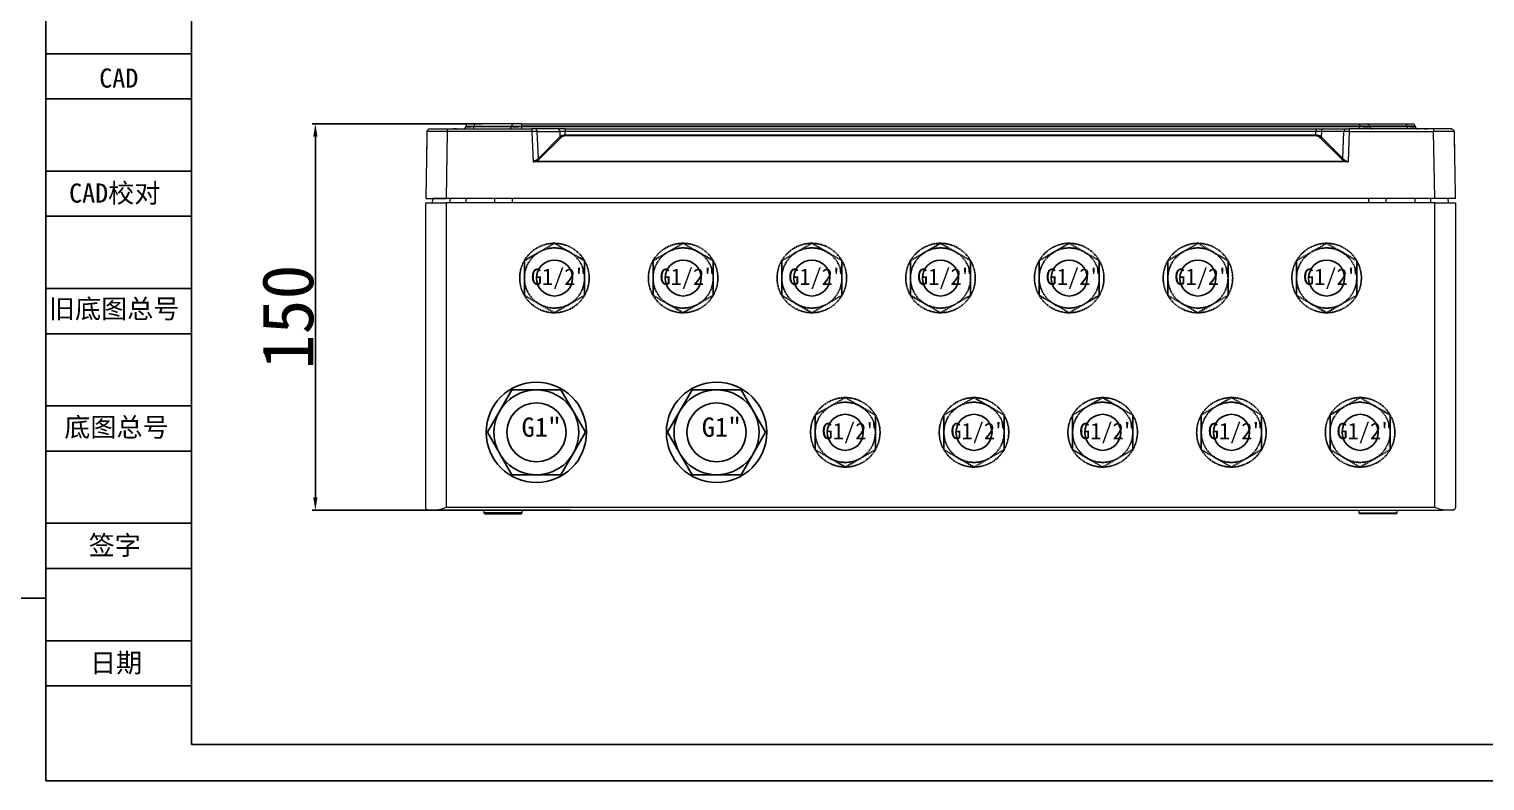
# Model space of a CAD drawing. Header units: millimetres. Extents: x 3916 to 6020, y 1867 to 2649.
# Drawn here: x 4911 to 5477, y 1867 to 2160 of the extents above; entities that cross this region are included whole.
import ezdxf

# ---------------------------------------------------------------- set-up
doc = ezdxf.new("R2010")
doc.units = ezdxf.units.MM
doc.linetypes.add('DASHED2', pattern=[0.375, 0.25, -0.125])
for name, color, linetype, lineweight in [('15', 7, 'Continuous', 18), ('16', 7, 'Continuous', 18), ('图层1', 6, 'Continuous', 5)]:
    doc.layers.add(name, color=color, linetype=linetype, lineweight=lineweight)
doc.styles.add('宋体', font='')
doc.styles.get('宋体').set_extended_font_data('SimSun')
doc.dimstyles.new('尺寸标注', dxfattribs={"dimtxt": 20, "dimasz": 5, "dimexe": 1.25, "dimexo": 1, "dimtad": 1, "dimdec": 0, "dimdsep": 46, "dimtxsty": '宋体', "dimcen": 2.5, "dimclrd": 1, "dimclre": 1, "dimclrt": 1, "dimadec": 0, "dimazin": 0, "dimtfac": 1, "dimtdec": 0, "dimtmove": 0, "dimatfit": 3, "dimfxl": 0, "dimarcsym": 0})

# ---------------------------------------------------------------- blocks, each defined once
blk = doc.blocks.new('A$C765A0FFE')
at = {"color": 0, "lineweight": -3}
for p, q in [((0, 0), (0, 987.23)), ((1391.52, 987.23), (1391.52, 0)), ((71.55, 17.89), (71.55, 969.34)), ((0, 356.97), (71.55, 356.97)), ((0, 334.81), (0, 356.97)), ((71.55, 356.97), (71.55, 334.81)), ((71.55, 334.81), (0, 334.81)), ((0, 299.34), (71.55, 299.34)), ((0, 277.18), (0, 299.34)), ((71.55, 299.34), (71.55, 277.18)), ((71.55, 277.18), (0, 277.18)), ((0, 241.71), (71.55, 241.71)), ((0, 219.55), (0, 241.71)), ((71.55, 241.71), (71.55, 219.55)), ((71.55, 219.55), (0, 219.55)), ((0, 184.08), (71.55, 184.08)), ((0, 161.92), (0, 184.08)), ((71.55, 184.08), (71.55, 161.92)), ((71.55, 161.92), (0, 161.92)), ((0, 126.45), (71.55, 126.45)), ((0, 104.29), (0, 126.45)), ((71.55, 126.45), (71.55, 104.29)), ((71.55, 104.29), (0, 104.29)), ((0, 68.82), (71.55, 68.82)), ((0, 46.66), (0, 68.82)), ((71.55, 68.82), (71.55, 46.66)), ((71.55, 46.66), (0, 46.66)), ((1373.63, 17.89), (71.55, 17.89)), ((1391.52, 0), (0, 0))]:
    blk.add_line(p, q, dxfattribs=at)
at = {"layer": '图层1', "color": 0, "linetype": 'ByBlock', "lineweight": -3, "style": '宋体'}
for s, p in [('CAD', (26.28, 340.35)), ('CAD校对', (11.49, 283.9)), ('旧底图总号', (1.58, 227.09)), ('底图总号', (9.1, 168.97)), ('签字', (21.06, 111)), ('日期', (21.69, 53.27))]:
    blk.add_text(s, height=9.385, dxfattribs=at).set_placement(p)
blk = doc.blocks.new('A$C4B561680')
blk.add_blockref('A$C765A0FFE', (0, 0))
blk = doc.blocks.new('*D57')
at = {"color": 1, "linetype": 'Continuous', "lineweight": -2, "transparency": 16777216}
for p, q in [((5087.18, 2122.8), (5021.13, 2122.8)), ((5121.61, 1972.6), (5021.13, 1972.6))]:
    blk.add_line(p, q, dxfattribs=at)
at = {"color": 1, "lineweight": -2, "transparency": 16777216}
blk.add_line((5022.38, 2117.8), (5022.38, 1977.6), dxfattribs=at)
at = {"color": 1, "transparency": 16777216}
for points in [[(5021.54, 2117.8), (5023.21, 2117.8), (5022.38, 2122.8)], [(5021.54, 1977.6), (5023.21, 1977.6), (5022.38, 1972.6)]]:
    blk.add_solid(points, dxfattribs=at)
at = {"layer": 'Defpoints', "color": 0, "transparency": 16777216}
for p in [(5088.18, 2122.8), (5022.38, 1972.6), (5122.61, 1972.6)]:
    blk.add_point(p, dxfattribs=at)
at = {"color": 1, "transparency": 16777216, "insert": (5011.75, 2047.7), "char_height": 20, "attachment_point": 5, "rotation": 90, "style": '宋体'}
blk.add_mtext('150', dxfattribs=at)
blk = doc.blocks.new('4150')
at = {"layer": '15'}
for p, q in [((1710.81, -5016.66), (1710.87, -5014.96)), ((1717.62, -5014.96), (1710.87, -5014.96)), ((1723.78, -5014.96), (1717.62, -5014.96)), ((1717.62, -5016.66), (1717.62, -5014.96)), ((1723.78, -5016.66), (1723.78, -5014.96)), ((1735.03, -5014.96), (1723.78, -5014.96)), ((1734.97, -5016.66), (1735.03, -5014.96)), ((1741.78, -5014.96), (1735.03, -5014.96)), ((1741.78, -5016.66), (1741.78, -5014.96)), ((2074.45, -5014.96), (1741.78, -5014.96)), ((2074.45, -5016.66), (2074.45, -5014.96)), ((2081.2, -5014.96), (2074.45, -5014.96)), ((2081.26, -5016.66), (2081.2, -5014.96)), ((2092.45, -5014.96), (2081.2, -5014.96)), ((2098.62, -5014.96), (2092.45, -5014.96)), ((2092.45, -5016.66), (2092.45, -5014.96)), ((2105.37, -5014.96), (2098.62, -5014.96)), ((2098.62, -5016.66), (2098.62, -5014.96)), ((2105.43, -5016.66), (2105.37, -5014.96)), ((1708.12, -5016.66), (1716.12, -5016.66)), ((1708.12, -5135.16), (1708.12, -5016.66)), ((2100.12, -5016.66), (1716.12, -5016.66)), ((1716.12, -5016.66), (1716.12, -5135.16)), ((2100.12, -5135.16), (2100.12, -5016.66)), ((2100.12, -5016.66), (2108.12, -5016.66)), ((2108.12, -5016.66), (2108.12, -5135.16)), ((2100.12, -5135.16), (1716.12, -5135.16)), ((1709.12, -5136.16), (1709.3, -5136.16)), ((1711.92, -5136.16), (1709.3, -5136.16)), ((1711.92, -5136.16), (1713.14, -5136.16)), ((1713.14, -5136.16), (1713.14, -5136.07)), ((1713.14, -5136.16), (2103.1, -5136.16)), ((1730.62, -5136.16), (1730.67, -5137.19)), ((1745.56, -5137.19), (1730.67, -5137.19)), ((1731.17, -5137.66), (1745.06, -5137.66)), ((1745.56, -5137.19), (1745.62, -5136.16)), ((2070.62, -5136.16), (2070.67, -5137.19)), ((2070.67, -5137.19), (2085.56, -5137.19)), ((2085.06, -5137.66), (2071.17, -5137.66)), ((2085.56, -5137.19), (2085.62, -5136.16)), ((2103.1, -5136.16), (2103.1, -5136.07)), ((2104.31, -5136.16), (2103.1, -5136.16)), ((2106.93, -5136.16), (2104.31, -5136.16)), ((2107.12, -5136.16), (2106.93, -5136.16))]:
    blk.add_line(p, q, dxfattribs=at)
for centre, radius, start, end in [((1709.12, -5135.16), 1, 244.8963, 270), ((1731.17, -5137.16), 0.5, 183, 270), ((1745.06, -5137.16), 0.5, 270, 357), ((2071.17, -5137.16), 0.5, 183, 270), ((2085.06, -5137.16), 0.5, 270, 357), ((2107.12, -5135.16), 1, 270, 295.1037)]:
    blk.add_arc(centre, radius, start, end, dxfattribs=at)
for points, knots in [([(1708.69, -5136.07), (1708.59, -5136.02), (1708.51, -5135.96), (1708.37, -5135.83), (1708.31, -5135.76), (1708.21, -5135.6), (1708.18, -5135.51), (1708.14, -5135.38), (1708.13, -5135.34), (1708.12, -5135.25), (1708.12, -5135.21), (1708.12, -5135.16)], [0, 0, 0, 0, 13626.036318, 13626.036318, 27252.072635, 27252.072635, 40878.108953, 40878.108953, 47691.127112, 47691.127112, 54504.14527, 54504.14527, 54504.14527, 54504.14527]), ([(2108.12, -5135.16), (2108.12, -5135.19), (2108.12, -5135.21), (2108.11, -5135.25), (2108.11, -5135.32), (2108.09, -5135.38), (2108.06, -5135.51), (2108.02, -5135.6), (2107.93, -5135.76), (2107.87, -5135.83), (2107.72, -5135.97), (2107.64, -5136.02), (2107.54, -5136.07)], [0, 0, 0, 0, 3982.25987, 3982.25987, 7964.51974, 15929.039479, 15929.039479, 31858.078958, 31858.078958, 47787.118437, 47787.118437, 63716.157916, 63716.157916, 63716.157916, 63716.157916])]:
    blk.add_open_spline(points, degree=3, knots=knots, dxfattribs=at)
for points in [[(1716.12, -5135.16), (1715.11, -5135.52), (1714.1, -5135.89), (1713.14, -5136.07)], [(2103.1, -5136.07), (2102.12, -5135.89), (2101.12, -5135.52), (2100.12, -5135.16)], [(1709.3, -5136.16), (1709.06, -5136.16), (1708.86, -5136.15), (1708.69, -5136.07)], [(1713.14, -5136.07), (1712.72, -5136.15), (1712.31, -5136.16), (1711.92, -5136.16)], [(2104.31, -5136.16), (2103.92, -5136.16), (2103.51, -5136.15), (2103.1, -5136.07)], [(2107.54, -5136.07), (2107.37, -5136.15), (2107.17, -5136.16), (2106.93, -5136.16)]]:
    blk.add_open_spline(points, degree=3, dxfattribs=at)
at = {"layer": '16'}
for p, q in [((1709.6, -4987.96), (1716.62, -4987.96)), ((1716.62, -4987.96), (1749.3, -4987.96)), ((1716.62, -4988.95), (1716.62, -4987.96)), ((1720.11, -4987.96), (1718.94, -4987.96)), ((1726.92, -4987.05), (1741.42, -4987.05)), ((1726.94, -4986.88), (1741.43, -4986.88)), ((1742.41, -4985.96), (1727.12, -4985.96)), ((1745.31, -4987.05), (1745.31, -4987.96)), ((1745.31, -4987.05), (2070.92, -4987.05)), ((1745.32, -4985.96), (1745.32, -4986.88)), ((1745.32, -4985.96), (2070.91, -4985.96)), ((2070.91, -4986.88), (1745.32, -4986.88)), ((1749.3, -4987.96), (1749.3, -4988.95)), ((1750.71, -4987.96), (1749.3, -4987.96)), ((1759.46, -4987.96), (1750.71, -4987.96)), ((1762.29, -4987.96), (1759.46, -4987.96)), ((1762.29, -4987.96), (1762.29, -4988.93)), ((1762.29, -4987.96), (2053.94, -4987.96)), ((2053.94, -4987.96), (2053.94, -4988.93)), ((2053.94, -4987.96), (2056.77, -4987.96)), ((2056.77, -4987.96), (2065.52, -4987.96)), ((2065.52, -4987.96), (2066.93, -4987.96)), ((2066.93, -4987.96), (2066.93, -4988.95)), ((2099.61, -4987.96), (2066.93, -4987.96)), ((2070.91, -4985.96), (2070.91, -4986.88)), ((2070.92, -4987.96), (2070.92, -4987.05)), ((2073.82, -4985.96), (2089.12, -4985.96)), ((2089.29, -4986.88), (2074.8, -4986.88)), ((2074.81, -4987.05), (2089.31, -4987.05)), ((2096.12, -4987.96), (2097.3, -4987.96)), ((2106.64, -4987.96), (2099.61, -4987.96)), ((1708.6, -4988.95), (1708.39, -5000.78)), ((1716.14, -5014.96), (1716.6, -4988.95)), ((1749.3, -4988.95), (1716.62, -4988.95)), ((1749.3, -4988.95), (1749.81, -5000.78)), ((1751.88, -4999.38), (1751.42, -4988.92)), ((1751.42, -4988.92), (1760.17, -4988.92)), ((1760.22, -4991.02), (1751.88, -4999.38)), ((1752.23, -4999.73), (1760.58, -4991.36)), ((1760.17, -4988.92), (1760.22, -4991.02)), ((1762.32, -4990.3), (1762.29, -4988.93)), ((2053.94, -4988.93), (1762.29, -4988.93)), ((1762.32, -4990.65), (1762.32, -4990.3)), ((1762.32, -4990.3), (2053.91, -4990.3)), ((2053.91, -4990.65), (1762.32, -4990.65)), ((2053.91, -4990.3), (2053.94, -4988.93)), ((2053.91, -4990.65), (2053.91, -4990.3)), ((2064, -4999.73), (2055.66, -4991.36)), ((2056.06, -4988.92), (2056.01, -4991.02)), ((2056.01, -4991.02), (2064.35, -4999.38)), ((2064.81, -4988.92), (2056.06, -4988.92)), ((2064.35, -4999.38), (2064.81, -4988.92)), ((2066.93, -4988.95), (2066.42, -5000.78)), ((2066.93, -4988.95), (2099.62, -4988.95)), ((2100.09, -5014.96), (2099.64, -4988.95)), ((2107.64, -4988.95), (2107.84, -5000.78)), ((2066.42, -5000.78), (1749.81, -5000.78)), ((1751.2, -5000.42), (2065.03, -5000.42)), ((1708.18, -5012.96), (1708.14, -5014.96)), ((1708.14, -5014.96), (1716.14, -5014.96)), ((2100.09, -5014.96), (1716.14, -5014.96)), ((2108.09, -5014.96), (2100.09, -5014.96)), ((2108.05, -5012.96), (2108.09, -5014.96))]:
    blk.add_line(p, q, dxfattribs=at)
for centre, start, end in [((1722.67, -4986.96), 270, 355), ((1724.68, -4986.96), 90, 175), ((2091.55, -4986.96), 5, 90), ((2093.56, -4986.96), 185, 270)]:
    blk.add_arc(centre, 1, start, end, dxfattribs=at)
for centre, major_axis, ratio, start_param, end_param in [((1726.75, -4986.96), (0, -1), 0.178766, 0, 1.48353), ((1727.12, -4986.96), (0, -1), 0.179334, 3.141593, 4.625123), ((1740.44, -4986.96), (0, -1), 0.981739, 0, 1.48353), ((1742.41, -4986.96), (0, -1), 0.98163, 3.141593, 4.625123), ((1750.71, -4988.96), (0, 1), 0.707336, 4.755573, 6.283185), ((1759.46, -4988.96), (0, 1), 0.707336, 4.755573, 6.283185), ((2056.77, -4988.96), (0, 1), 0.707336, 0, 1.527612), ((2065.52, -4988.96), (0, 1), 0.707336, 0, 1.527612), ((2073.82, -4986.96), (0, -1), 0.98163, 1.658063, 3.141593), ((2075.79, -4986.96), (0, 1), 0.981739, 1.658063, 3.141593), ((2089.12, -4986.96), (0, -1), 0.179334, 1.658063, 3.141593), ((2089.49, -4986.96), (0, 1), 0.178766, 1.658063, 3.141593), ((1716.6, -4988.96), (8, -0.02), 0.002181, 1.567502, 3.145125), ((1749.3, -4988.96), (-3, -0.04), 0.005807, 3.926056, 4.711797), ((1762.29, -4988.96), (3, -0.03), 0.011615, 1.572116, 2.357248), ((1762.39, -4992.73), (3, -0.12), 0.806756, 1.623957, 2.409088), ((1760.58, -4991), (-0.354, 0.353), 0.600095, 1.081901, 2.110484), ((1762.39, -4993.09), (2.31, -1), 0.964366, 1.992936, 2.778068), ((2053.84, -4992.73), (-3, -0.12), 0.806756, 3.874097, 4.659229), ((2053.84, -4993.09), (-2.31, -1), 0.964366, 3.505118, 4.290249), ((2053.94, -4988.96), (-3, -0.03), 0.011615, 3.925938, 4.71107), ((2055.66, -4991), (0.354, 0.353), 0.600095, 4.172701, 5.201284), ((2066.94, -4988.96), (3, -0.04), 0.005807, 1.571388, 2.357129), ((2099.63, -4988.96), (-8, -0.02), 0.002181, 3.138061, 4.7139), ((1749.65, -4996.99), (0.77, -3.3), 0.881576, 0.207601, 0.575458), ((1752.23, -4999.36), (-0.354, 0.353), 0.600095, 1.081901, 2.110484), ((2064, -4999.36), (0.354, 0.353), 0.600095, 4.172701, 5.201284), ((2066.59, -4996.99), (-0.77, -3.3), 0.881576, 5.707728, 6.075584), ((1751.2, -5000.06), (-0.199, 0.459), 0.388663, 1.439934, 2.301373), ((1749.65, -4997.35), (3.27, -1.34), 0.941048, 5.540118, 5.907975), ((2066.59, -4997.35), (-3.27, -1.34), 0.941048, 0.37521, 0.743067), ((2065.03, -5000.06), (0.199, 0.459), 0.388663, 3.981812, 4.843252)]:
    blk.add_ellipse(centre, major_axis=major_axis, ratio=ratio, start_param=start_param, end_param=end_param, dxfattribs=at)
for points, knots in [([(1709.6, -4987.96), (1709.47, -4987.96), (1709.34, -4987.99), (1709.1, -4988.09), (1708.99, -4988.16), (1708.8, -4988.34), (1708.73, -4988.45), (1708.63, -4988.69), (1708.6, -4988.82), (1708.6, -4988.95)], [0, 0, 0, 0, 11807.926667, 11807.926667, 23615.853334, 23615.853334, 35423.78, 35423.78, 47231.706667, 47231.706667, 47231.706667, 47231.706667]), ([(1723.67, -4987.05), (1723.67, -4987.05), (1723.67, -4987.05), (1723.68, -4987.06), (1723.69, -4987.06), (1723.78, -4987.07), (1723.95, -4987.07), (1724.11, -4987.08), (1724.35, -4987.08), (1724.64, -4987.08), (1724.93, -4987.08), (1725.28, -4987.07), (1725.67, -4987.07), (1726.06, -4987.07), (1726.49, -4987.06), (1726.92, -4987.05)], [0, 0, 0, 0, 1691.891563, 1691.891563, 1691.891563, 15242.320491, 15242.320491, 15242.320491, 28789.665512, 28789.665512, 28789.665512, 42378.936209, 42378.936209, 42378.936209, 55975.568447, 55975.568447, 55975.568447, 55975.568447]), ([(1723.68, -4986.88), (1723.68, -4986.87), (1723.73, -4986.87), (1723.81, -4986.86), (1723.92, -4986.86), (1724.11, -4986.85), (1724.35, -4986.85), (1724.51, -4986.85), (1724.68, -4986.85), (1724.88, -4986.85), (1725.2, -4986.85), (1725.58, -4986.86), (1725.98, -4986.86), (1726.28, -4986.87), (1726.61, -4986.87), (1726.94, -4986.88)], [0, 0, 0, 0, 10056.773185, 10056.773185, 10056.773185, 23726.197472, 23726.197472, 23726.197472, 32117.091363, 32117.091363, 32117.091363, 45732.138995, 45732.138995, 45732.138995, 55973.018806, 55973.018806, 55973.018806, 55973.018806]), ([(1727.12, -4985.96), (1726.87, -4985.96), (1726.62, -4985.96), (1726.4, -4985.96), (1726.09, -4985.96), (1725.81, -4985.96), (1725.58, -4985.96), (1725.43, -4985.96), (1725.29, -4985.96), (1725.18, -4985.96), (1724.99, -4985.96), (1724.85, -4985.96), (1724.77, -4985.96), (1724.71, -4985.96), (1724.67, -4985.96), (1724.68, -4985.96)], [0, 0, 0, 0, 10242.934314, 10242.934314, 10242.934314, 23852.870213, 23852.870213, 23852.870213, 32238.534628, 32238.534628, 32238.534628, 45902.912575, 45902.912575, 45902.912575, 55961.75161, 55961.75161, 55961.75161, 55961.75161]), ([(1741.42, -4987.05), (1741.59, -4987.07), (1742.08, -4987.08), (1743.49, -4987.08), (1744.39, -4987.07), (1745.31, -4987.05)], [0, 0, 0, 0, 13337.655388, 13337.655388, 26675.310777, 26675.310777, 26675.310777, 26675.310777]), ([(1741.43, -4986.88), (1741.49, -4986.87), (1741.59, -4986.87), (1741.73, -4986.86), (1741.92, -4986.86), (1742.18, -4986.85), (1742.49, -4986.85), (1742.68, -4986.85), (1742.9, -4986.85), (1743.13, -4986.85), (1743.5, -4986.85), (1743.91, -4986.86), (1744.34, -4986.86), (1744.66, -4986.87), (1745, -4986.87), (1745.32, -4986.88)], [0, 0, 0, 0, 9877.170507, 9877.170507, 9877.170507, 23673.800966, 23673.800966, 23673.800966, 32143.793539, 32143.793539, 32143.793539, 45885.732109, 45885.732109, 45885.732109, 56015.365489, 56015.365489, 56015.365489, 56015.365489]), ([(1745.32, -4985.96), (1745.08, -4985.96), (1744.83, -4985.96), (1744.59, -4985.96), (1744.27, -4985.96), (1743.96, -4985.96), (1743.68, -4985.96), (1743.51, -4985.96), (1743.35, -4985.96), (1743.2, -4985.96), (1742.97, -4985.96), (1742.77, -4985.96), (1742.63, -4985.96), (1742.53, -4985.96), (1742.46, -4985.96), (1742.41, -4985.96)], [0, 0, 0, 0, 10131.66141, 10131.66141, 10131.66141, 23868.62771, 23868.62771, 23868.62771, 32333.484957, 32333.484957, 32333.484957, 46125.235666, 46125.235666, 46125.235666, 56004.452835, 56004.452835, 56004.452835, 56004.452835]), ([(2070.91, -4985.96), (2071.15, -4985.96), (2071.4, -4985.96), (2071.64, -4985.96), (2071.96, -4985.96), (2072.28, -4985.96), (2072.55, -4985.96), (2072.73, -4985.96), (2072.89, -4985.96), (2073.03, -4985.96), (2073.26, -4985.96), (2073.46, -4985.96), (2073.6, -4985.96), (2073.7, -4985.96), (2073.78, -4985.96), (2073.82, -4985.96)], [0, 0, 0, 0, 10306.189636, 10306.189636, 10306.189636, 24279.789224, 24279.789224, 24279.789224, 32890.462291, 32890.462291, 32890.462291, 46919.790006, 46919.790006, 46919.790006, 56969.186791, 56969.186791, 56969.186791, 56969.186791]), ([(2074.8, -4986.88), (2074.74, -4986.87), (2074.64, -4986.87), (2074.5, -4986.86), (2074.31, -4986.86), (2074.05, -4986.85), (2073.74, -4986.85), (2073.55, -4986.85), (2073.33, -4986.85), (2073.1, -4986.85), (2072.73, -4986.85), (2072.32, -4986.86), (2071.89, -4986.86), (2071.57, -4986.87), (2071.24, -4986.87), (2070.91, -4986.88)], [0, 0, 0, 0, 10047.872059, 10047.872059, 10047.872059, 24082.94188, 24082.94188, 24082.94188, 32699.316544, 32699.316544, 32699.316544, 46678.749267, 46678.749267, 46678.749267, 56983.447371, 56983.447371, 56983.447371, 56983.447371]), ([(2070.92, -4987.05), (2071.84, -4987.07), (2072.73, -4987.08), (2074.15, -4987.08), (2074.64, -4987.07), (2074.81, -4987.05)], [0, 0, 0, 0, 13584.805088, 13584.805088, 27169.610175, 27169.610175, 27169.610175, 27169.610175]), ([(2089.12, -4985.96), (2089.36, -4985.96), (2089.61, -4985.96), (2089.84, -4985.96), (2090.14, -4985.96), (2090.42, -4985.96), (2090.66, -4985.96), (2090.8, -4985.96), (2090.94, -4985.96), (2091.05, -4985.96), (2091.24, -4985.96), (2091.38, -4985.96), (2091.46, -4985.96), (2091.52, -4985.96), (2091.56, -4985.96), (2091.55, -4985.96)], [0, 0, 0, 0, 10438.802629, 10438.802629, 10438.802629, 24308.991608, 24308.991608, 24308.991608, 32855.009093, 32855.009093, 32855.009093, 46780.681177, 46780.681177, 46780.681177, 57031.868204, 57031.868204, 57031.868204, 57031.868204]), ([(2092.55, -4986.88), (2092.55, -4986.87), (2092.51, -4986.87), (2092.42, -4986.86), (2092.31, -4986.86), (2092.13, -4986.85), (2091.88, -4986.85), (2091.73, -4986.85), (2091.55, -4986.85), (2091.35, -4986.85), (2091.03, -4986.85), (2090.66, -4986.86), (2090.25, -4986.86), (2089.95, -4986.87), (2089.62, -4986.87), (2089.29, -4986.88)], [0, 0, 0, 0, 10249.753596, 10249.753596, 10249.753596, 24181.481811, 24181.481811, 24181.481811, 32733.389392, 32733.389392, 32733.389392, 46609.697513, 46609.697513, 46609.697513, 57047.090574, 57047.090574, 57047.090574, 57047.090574]), ([(2089.31, -4987.05), (2089.36, -4987.05), (2089.42, -4987.05), (2089.47, -4987.05), (2089.91, -4987.06), (2090.33, -4987.07), (2090.7, -4987.07), (2091.08, -4987.08), (2091.42, -4987.08), (2091.7, -4987.08), (2091.97, -4987.08), (2092.2, -4987.07), (2092.34, -4987.07), (2092.49, -4987.07), (2092.56, -4987.06), (2092.56, -4987.05)], [0, 0, 0, 0, 1724.244275, 1724.244275, 1724.244275, 15533.93509, 15533.93509, 15533.93509, 29340.537006, 29340.537006, 29340.537006, 43189.847694, 43189.847694, 43189.847694, 57046.650401, 57046.650401, 57046.650401, 57046.650401]), ([(2099.61, -4987.96), (2099.6, -4987.96), (2099.61, -4987.99), (2099.61, -4988.09), (2099.61, -4988.16), (2099.61, -4988.34), (2099.61, -4988.45), (2099.61, -4988.69), (2099.61, -4988.82), (2099.61, -4988.95)], [0, 0, 0, 0, 12067.746653, 12067.746653, 24135.493307, 24135.493307, 36203.23996, 36203.23996, 48270.986613, 48270.986613, 48270.986613, 48270.986613]), ([(2106.64, -4987.96), (2106.77, -4987.96), (2106.89, -4987.99), (2107.13, -4988.09), (2107.24, -4988.16), (2107.43, -4988.34), (2107.5, -4988.45), (2107.61, -4988.69), (2107.63, -4988.82), (2107.64, -4988.95)], [0, 0, 0, 0, 12073.666706, 12073.666706, 24147.333413, 24147.333413, 36221.000119, 36221.000119, 48294.666826, 48294.666826, 48294.666826, 48294.666826]), ([(2065.23, -5000.07), (2065.25, -5000.09), (2065.3, -5000.11), (2065.37, -5000.15), (2065.44, -5000.19), (2065.53, -5000.24), (2065.62, -5000.29), (2065.71, -5000.34), (2065.81, -5000.4), (2065.92, -5000.47), (2066.04, -5000.54), (2066.16, -5000.61), (2066.29, -5000.69), (2066.37, -5000.75), (2066.42, -5000.78)], [0, 0, 0, 0, 7316.568242, 15305.574832, 23969.427563, 33310.010594, 43328.824514, 54027.082748, 65405.779582, 77465.739228, 90207.651922, 103632.100933, 117739.583095, 132530.524637, 132530.524637, 132530.524637, 132530.524637])]:
    blk.add_open_spline(points, degree=3, knots=knots, dxfattribs=at)
for points, degree in [([(1723.68, -4986.88), (1723.68, -4986.93), (1723.67, -4986.99), (1723.67, -4987.05)], 3), ([(1726.92, -4987.05), (1726.93, -4986.99), (1726.93, -4986.93), (1726.94, -4986.88)], 3), ([(1741.43, -4986.88), (1741.43, -4986.93), (1741.42, -4986.99), (1741.42, -4987.05)], 3), ([(1745.31, -4987.05), (1745.32, -4986.99), (1745.32, -4986.93), (1745.32, -4986.88)], 3), ([(2070.92, -4987.05), (2070.92, -4986.99), (2070.91, -4986.93), (2070.91, -4986.88)], 3), ([(2074.8, -4986.88), (2074.8, -4986.93), (2074.81, -4986.99), (2074.81, -4987.05)], 3), ([(2089.31, -4987.05), (2089.3, -4986.99), (2089.3, -4986.93), (2089.29, -4986.88)], 3), ([(2092.55, -4986.88), (2092.55, -4986.93), (2092.56, -4986.99), (2092.56, -4987.05)], 3), ([(1708.6, -4988.95), (1708.46, -4996.95), (1708.32, -5004.96), (1708.18, -5012.96)], 3), ([(2107.64, -4988.95), (2108.05, -5012.96)], 1), ([(1751, -5000.07), (1750.61, -5000.27), (1750.21, -5000.52), (1749.81, -5000.78)], 3), ([(1749.81, -5000.78), (1750.28, -5000.65), (1750.75, -5000.52), (1751.2, -5000.42)], 3), ([(2066.42, -5000.78), (2065.95, -5000.64), (2065.49, -5000.51), (2065.03, -5000.42)], 3)]:
    blk.add_open_spline(points, degree=degree, dxfattribs=at)
blk = doc.blocks.new('ghnhgf')
at = {"linetype": 'DASHED2', "lineweight": -3}
blk.add_lwpolyline([(0, 13.5), (-11.69, 6.75), (-11.69, -6.75), (0, -13.5), (11.69, -6.75), (11.69, 6.75)], close=True, dxfattribs=at)
for radius in [13.5, 11.69]:
    blk.add_circle((0, 0), radius, dxfattribs=at)
at = {"linetype": 'ByBlock', "lineweight": -3, "style": '宋体'}
blk.add_text('G1/2"', height=6.375, dxfattribs=at).set_placement((-9.17, -2.68))
blk = doc.blocks.new('FGDHBGFHFBHYGBH')
blk.add_lwpolyline([(5650.92, 95.81), (5641.39, 79.31), (5650.92, 62.81), (5669.97, 62.81), (5679.5, 79.31), (5669.97, 95.81)], close=True)
blk.add_circle((5660.44, 79.31), 19.5)
at = {"insert": (5654.69, 85.08), "char_height": 7.5, "width": 141.1965, "attachment_point": 1, "style": '宋体'}
blk.add_mtext('\\A1;G1"', dxfattribs=at)
blk = doc.blocks.new('RBHTGBH')
at = {"color": 7}
blk.add_circle((5660.44, 79.31), 16.5, dxfattribs=at)
at = {"color": 0}
blk.add_blockref('FGDHBGFHFBHYGBH', (0, 0), dxfattribs=at)

msp = doc.modelspace()

# ---------------------------------------------------------------- linework, layer by layer
at = {"color": 1}
for centre, radius in [((5115.26, 2062.85), 7), ((5165.26, 2062.85), 7), ((5215.26, 2062.85), 7), ((5265.26, 2062.85), 7), ((5315.26, 2062.85), 7), ((5365.26, 2062.85), 7), ((5415.26, 2062.85), 7), ((5108.26, 2002.85), 11.5), ((5178.26, 2002.85), 11.5), ((5228.26, 2002.85), 7), ((5278.26, 2002.85), 7), ((5328.26, 2002.85), 7), ((5378.26, 2002.85), 7), ((5428.26, 2002.85), 7)]:
    msp.add_circle(centre, radius, dxfattribs=at)

# ---------------------------------------------------------------- block references
for p, xscale, yscale, zscale in [((3915.72, 1938.4), 0.7200000000000001, 0.7200000000000001, 0.7200000000000001), ((4917.62, 1867.32), 0.7920000000000001, 0.7920000000000001, 0.7920000000000001)]:
    msp.add_blockref('A$C4B561680', p, dxfattribs=dict(xscale=xscale, yscale=yscale, zscale=zscale))
at = {"color": 0, "linetype": 'Continuous'}
msp.add_blockref('4150', (3357.14, 7108.76), dxfattribs=at)
for name, p in [('ghnhgf', (5115.26, 2062.85)), ('ghnhgf', (5165.26, 2062.85)), ('ghnhgf', (5215.26, 2062.85)), ('ghnhgf', (5265.26, 2062.85)), ('ghnhgf', (5315.26, 2062.85)), ('ghnhgf', (5365.26, 2062.85)), ('ghnhgf', (5415.26, 2062.85)), ('RBHTGBH', (-552.19, 1923.54)), ('RBHTGBH', (-482.19, 1923.54)), ('ghnhgf', (5228.26, 2002.85)), ('ghnhgf', (5278.26, 2002.85)), ('ghnhgf', (5328.26, 2002.85)), ('ghnhgf', (5378.26, 2002.85)), ('ghnhgf', (5428.26, 2002.85))]:
    msp.add_blockref(name, p)

# ---------------------------------------------------------------- dimensions: what is measured, and where the dimension line sits
dim = msp.add_linear_dim(base=(5022.38, 1972.6), p1=(5088.18, 2122.8), p2=(5122.61, 1972.6), angle=90, dimstyle='尺寸标注', override={"dimdec": 0, "dimtdec": 0, "dimarcsym": 1})
dim.commit()
dim.dimension.update_dxf_attribs({"geometry": '*D57', "text_midpoint": (5011.75, 2047.7)})

doc.saveas('drawing.dxf')
